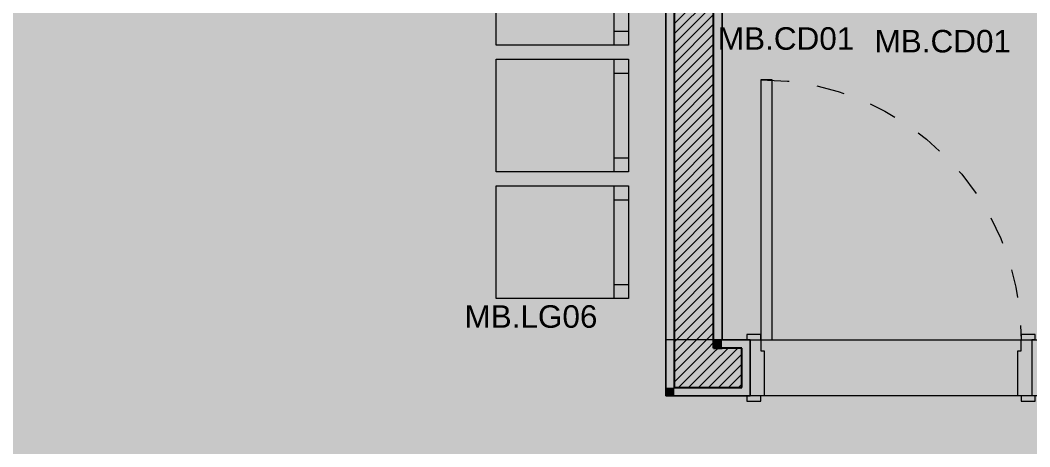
# Model space of a CAD drawing. Header units: metres. Extents: x -77 to 21.6, y -70.6 to -27.7.
# Drawn here: x -56.307 to -52.721, y -51.032 to -49.516 of the extents above; entities that cross this region are included whole.
import ezdxf

# ---------------------------------------------------------------- set-up
doc = ezdxf.new("R2010")
doc.units = ezdxf.units.M
doc.header["$MEASUREMENT"] = 0
doc.linetypes.add('Dashed', pattern=[0.07, 0.045, -0.025])
for name, color, linetype in [('Concreto moldado in loco_Pilares.IFC Model', 7, 'Continuous'), ('MOBILIÁRIO', 7, 'Continuous'), ('NOTAS-LAYOUT.EXEC', 7, 'Continuous'), ('PAREDE CONSTRUIR', 7, 'Continuous'), ('Portas Archicad', 7, 'Continuous')]:
    doc.layers.add(name, color=color, linetype=linetype)
for name, color, linetype, lineweight in [('Concreto moldado in loco_Pilares.IFC Model_Caneta_No__241', 7, 'Continuous', 13), ('Concreto moldado in loco_Pilares.IFC Model_Caneta_No__4', 7, 'Continuous', 20), ('MOBILIÁRIO_Caneta_No__96', 252, 'Continuous', 0), ('NOTAS-LAYOUT.EXEC_Caneta_No__99', 7, 'Continuous', 20), ('PAREDE CONSTRUIR_Caneta_No__241', 7, 'Continuous', 13), ('PAREDE CONSTRUIR_Caneta_No__3', 7, 'Continuous', 25), ('Portas Archicad_Caneta_No__241', 7, 'Continuous', 13)]:
    doc.layers.add(name, color=color, linetype=linetype, lineweight=lineweight)
for name, color, linetype, lineweight, true_color in [('LAJES.EST_Caneta_No__18', 7, 'Continuous', 0, 0xdfdfdf), ('LAJES.EST_Caneta_No__254', 7, 'Continuous', 0, 0xd1c9ad), ('Portas Archicad_Caneta_No__9', 7, 'Continuous', 5, 0x020202), ('Portas Archicad_Caneta_No__97', 7, 'Continuous', 5, 0x6b6b6b), ('ZONA_Caneta_No__56', 7, 'Continuous', 0, 0xffe495)]:
    doc.layers.add(name, color=color, linetype=linetype, lineweight=lineweight, true_color=true_color)
doc.styles.add('GENERATED_STYLE_1', font='arial.ttf')
pattern_1 = [(45, (0, 0), (-0.0176776695, 0.0176776695), [])]

# ---------------------------------------------------------------- blocks, each defined once
blk = doc.blocks.new('Door 26_3')
at = {"layer": 'Portas Archicad', "linetype": 'Continuous', "lineweight": 0, "true_color": 0xffffff}
for points in [[(0.462, 0.924), (0.422, 0.924), (0.422, 0), (0.462, 0)], [(-0.462, 0), (-0.462, 0.019), (-0.512, 0.019), (-0.512, 0)], [(-0.45, -0.2), (-0.45, -0.04), (-0.462, -0.04), (-0.462, 0), (-0.5, 0), (-0.5, -0.2)], [(0.5, -0.2), (0.5, 0), (0.462, 0), (0.462, -0.04), (0.45, -0.04), (0.45, -0.2)], [(0.462, 0.019), (0.462, 0), (0.512, 0), (0.512, 0.019)], [(-0.462, -0.219), (-0.462, -0.2), (-0.512, -0.2), (-0.512, -0.219)], [(0.462, -0.2), (0.462, -0.219), (0.512, -0.219), (0.512, -0.2)]]:
    blk.add_hatch(color=7, dxfattribs=at).paths.add_polyline_path(points)
at = {"layer": 'Portas Archicad_Caneta_No__241', "color": 7, "linetype": 'Continuous', "lineweight": 13}
for p, q in [((-0.512, 0), (-0.5, 0)), ((-0.512, 0), (-0.5, 0)), ((-0.5, 0), (-0.5, -0.03)), ((-0.5, 0), (-0.5, -0.03)), ((0.5, 0), (0.5, -0.03)), ((0.5, 0), (0.5, -0.03)), ((0.5, 0), (0.512, 0)), ((0.5, 0), (0.512, 0)), ((-0.5, -0.03), (-0.5, -0.17)), ((-0.5, -0.03), (-0.5, -0.17)), ((-0.5, -0.03), (-0.5, -0.17)), ((-0.5, -0.03), (-0.5, -0.17)), ((0.5, -0.03), (0.5, -0.17)), ((0.5, -0.03), (0.5, -0.17)), ((0.5, -0.03), (0.5, -0.17)), ((0.5, -0.03), (0.5, -0.17)), ((-0.5, -0.17), (-0.5, -0.2)), ((-0.5, -0.17), (-0.5, -0.2)), ((-0.5, -0.17), (-0.5, -0.2)), ((-0.5, -0.17), (-0.5, -0.2)), ((0.5, -0.17), (0.5, -0.2)), ((0.5, -0.17), (0.5, -0.2)), ((0.5, -0.17), (0.5, -0.2)), ((0.5, -0.17), (0.5, -0.2)), ((-0.512, -0.2), (-0.5, -0.2)), ((-0.512, -0.2), (-0.5, -0.2)), ((0.5, -0.2), (0.512, -0.2)), ((0.5, -0.2), (0.512, -0.2))]:
    blk.add_line(p, q, dxfattribs=at)
at = {"layer": 'Portas Archicad_Caneta_No__9', "color": 18, "linetype": 'Continuous', "lineweight": 5, "true_color": 0x020202}
for p, q in [((0.422, 0), (0.422, 0.924)), ((0.422, 0.924), (0.462, 0.924)), ((0.462, 0.924), (0.462, 0)), ((-0.512, 0), (-0.512, 0.019)), ((-0.512, 0.019), (-0.462, 0.019)), ((-0.462, 0), (-0.512, 0)), ((-0.462, 0), (-0.5, 0)), ((-0.5, 0), (-0.5, -0.2)), ((-0.462, 0.019), (-0.462, 0)), ((-0.462, -0.04), (-0.462, 0)), ((0.462, 0), (0.422, 0)), ((0.462, 0.019), (0.512, 0.019)), ((0.462, 0), (0.462, 0.019)), ((0.512, 0), (0.462, 0)), ((0.5, 0), (0.462, 0)), ((0.462, 0), (0.462, -0.04)), ((0.5, -0.2), (0.5, 0)), ((0.512, 0.019), (0.512, 0)), ((-0.45, -0.04), (-0.462, -0.04)), ((-0.45, -0.2), (-0.45, -0.04)), ((0.462, -0.04), (0.45, -0.04)), ((0.45, -0.04), (0.45, -0.2)), ((-0.512, -0.219), (-0.512, -0.2)), ((-0.512, -0.2), (-0.462, -0.2)), ((-0.5, -0.2), (-0.45, -0.2)), ((-0.462, -0.2), (-0.462, -0.219)), ((0.45, -0.2), (0.5, -0.2)), ((0.462, -0.2), (0.512, -0.2)), ((0.462, -0.219), (0.462, -0.2)), ((0.512, -0.2), (0.512, -0.219)), ((-0.462, -0.219), (-0.512, -0.219)), ((0.512, -0.219), (0.462, -0.219))]:
    blk.add_line(p, q, dxfattribs=at)
at = {"layer": 'Portas Archicad_Caneta_No__97', "color": 251, "linetype": 'Dashed', "lineweight": 5, "true_color": 0x6b6b6b}
blk.add_arc((0.462, 0), 0.924, 90, 180, dxfattribs=at)
blk = doc.blocks.new('Chair Layout 26[14]_6', base_point=(-54.1468, -50.5049))
at = {"layer": 'MOBILIÁRIO_Caneta_No__96', "color": 252, "linetype": 'Continuous', "lineweight": 0}
for p, q in [((-54.1968, -48.2549), (-54.1968, -47.8549)), ((-54.1968, -47.9049), (-54.1468, -47.9049)), ((-54.1968, -48.2049), (-54.1468, -48.2049)), ((-54.1968, -48.7049), (-54.1968, -48.3049)), ((-54.1968, -48.3549), (-54.1468, -48.3549)), ((-54.1968, -48.6549), (-54.1468, -48.6549)), ((-54.1968, -49.1549), (-54.1968, -48.7549)), ((-54.1968, -48.8049), (-54.1468, -48.8049)), ((-54.1968, -49.1049), (-54.1468, -49.1049)), ((-54.1968, -49.6049), (-54.1968, -49.2049)), ((-54.1968, -49.2549), (-54.1468, -49.2549)), ((-54.1968, -49.5549), (-54.1468, -49.5549)), ((-54.1968, -50.0549), (-54.1968, -49.6549)), ((-54.1968, -49.7049), (-54.1468, -49.7049)), ((-54.1968, -50.0049), (-54.1468, -50.0049)), ((-54.1968, -50.5049), (-54.1968, -50.1049)), ((-54.1968, -50.1549), (-54.1468, -50.1549)), ((-54.1968, -50.4549), (-54.1468, -50.4549))]:
    blk.add_line(p, q, dxfattribs=at)
at = {"layer": 'MOBILIÁRIO_Caneta_No__96', "color": 252, "linetype": 'Continuous', "lineweight": 0, "flags": 128}
for points in [[(-54.6168, -48.2549), (-54.6168, -47.8549), (-54.1468, -47.8549), (-54.1468, -48.2549)], [(-54.6168, -48.7049), (-54.6168, -48.3049), (-54.1468, -48.3049), (-54.1468, -48.7049)], [(-54.6168, -49.1549), (-54.6168, -48.7549), (-54.1468, -48.7549), (-54.1468, -49.1549)], [(-54.6168, -49.6049), (-54.6168, -49.2049), (-54.1468, -49.2049), (-54.1468, -49.6049)], [(-54.6168, -50.0549), (-54.6168, -49.6549), (-54.1468, -49.6549), (-54.1468, -50.0549)], [(-54.6168, -50.5049), (-54.6168, -50.1049), (-54.1468, -50.1049), (-54.1468, -50.5049)]]:
    blk.add_lwpolyline(points, close=True, dxfattribs=at)
blk = doc.blocks.new('Label_98_6', base_point=(-52.6747, -49.6625))
at = {"layer": 'NOTAS-LAYOUT.EXEC_Caneta_No__99', "color": 7, "lineweight": 20, "insert": (-52.9175, -49.5507), "char_height": 0.08, "attachment_point": 2, "style": 'GENERATED_STYLE_1'}
blk.add_mtext('\\A1;{\\pqc;\\pt0,99;\\fArial|b0|i0|c0|p0;\\W1.000000;MB.CD01\\fArial|b0|i0|c0|p0;\\W1.000000;\\A1{\\H.66x;\\S^  ;}\\fArial|b0|i0|c0|p0;\\W1.000000;\\fArial|b0|i0|c0|p0;\\W1.000000;\\A1{\\H.66x;\\S^  ;}\\fArial|b0|i0|c0|p0;\\W1.000000;\\fArial|b0|i0|c0|p0;\\W1.000000;\\fArial|b0|i0|c0|p0;\\W1.000000;\\fArial|b0|i0|c0|p0;\\W1.000000;\\fArial|b0|i0|c0|p0;\\W1.000000;\\fArial|b0|i0|c0|p0;\\W1.000000;\\fArial|b0|i0|c0|p0;\\W1.000000;\\A1{\\H.66x;\\S^  ;}\\fArial|b0|i0|c0|p0;\\W1.000000;\\fArial|b0|i0|c0|p0;\\W1.000000;\\A1{\\H.66x;\\S^  ;}\\fArial|b0|i0|c0|p0;\\W1.000000;\\fArial|b0|i0|c0|p0;\\W1.000000;\\fArial|b0|i0|c0|p0;\\W1.000000;\\fArial|b0|i0|c0|p0;\\W1.000000;\\fArial|b0|i0|c0|p0;\\W1.000000;\\fArial|b0|i0|c0|p0;\\W1.000000;\\fArial|b0|i0|c0|p0;\\W1.000000;\\A1{\\H.66x;\\S^  ;}\\fArial|b0|i0|c0|p0;\\W1.000000;\\fArial|b0|i0|c0|p0;\\W1.000000;\\A1{\\H.66x;\\S^  ;}\\fArial|b0|i0|c0|p0;\\W1.000000;\\fArial|b0|i0|c0|p0;\\W1.000000;\\fArial|b0|i0|c0|p0;\\W1.000000;\\fArial|b0|i0|c0|p0;\\W1.000000;\\fArial|b0|i0|c0|p0;\\W1.000000;\\fArial|b0|i0|c0|p0;\\W1.000000;\\fArial|b0|i0|c0|p0;\\W1.000000;\\A1{\\H.66x;\\S^  ;}\\fArial|b0|i0|c0|p0;\\W1.000000;\\fArial|b0|i0|c0|p0;\\W1.000000;\\A1{\\H.66x;\\S^  ;}\\fArial|b0|i0|c0|p0;\\W1.000000;\\fArial|b0|i0|c0|p0;\\W1.000000;\\fArial|b0|i0|c0|p0;\\W1.000000;\\fArial|b0|i0|c0|p0;\\W1.000000;\\fArial|b0|i0|c0|p0;\\W1.000000;\\fArial|b0|i0|c0|p0;\\W1.000000;\\fArial|b0|i0|c0|p0;\\W1.000000;\\A1{\\H.66x;\\S^  ;}\\fArial|b0|i0|c0|p0;\\W1.000000;\\fArial|b0|i0|c0|p0;\\W1.000000;\\A1{\\H.66x;\\S^  ;}\\fArial|b0|i0|c0|p0;\\W1.000000;\\fArial|b0|i0|c0|p0;\\W1.000000;\\fArial|b0|i0|c0|p0;\\W1.000000;\\fArial|b0|i0|c0|p0;\\W1.000000;\\fArial|b0|i0|c0|p0;\\W1.000000;\\fArial|b0|i0|c0|p0;\\W1.000000;\\fArial|b0|i0|c0|p0;\\W1.000000;\\A1{\\H.66x;\\S^  ;}\\fArial|b0|i0|c0|p0;\\W1.000000;}', dxfattribs=at)
blk = doc.blocks.new('Label_99_6', base_point=(-53.2311, -49.653))
at = {"layer": 'NOTAS-LAYOUT.EXEC_Caneta_No__99', "color": 7, "lineweight": 20, "insert": (-53.4739, -49.5412), "char_height": 0.08, "attachment_point": 2, "style": 'GENERATED_STYLE_1'}
blk.add_mtext('\\A1;{\\pqc;\\pt0,99;\\fArial|b0|i0|c0|p0;\\W1.000000;MB.CD01\\fArial|b0|i0|c0|p0;\\W1.000000;\\A1{\\H.66x;\\S^  ;}\\fArial|b0|i0|c0|p0;\\W1.000000;\\fArial|b0|i0|c0|p0;\\W1.000000;\\A1{\\H.66x;\\S^  ;}\\fArial|b0|i0|c0|p0;\\W1.000000;\\fArial|b0|i0|c0|p0;\\W1.000000;\\fArial|b0|i0|c0|p0;\\W1.000000;\\fArial|b0|i0|c0|p0;\\W1.000000;\\fArial|b0|i0|c0|p0;\\W1.000000;\\fArial|b0|i0|c0|p0;\\W1.000000;\\fArial|b0|i0|c0|p0;\\W1.000000;\\A1{\\H.66x;\\S^  ;}\\fArial|b0|i0|c0|p0;\\W1.000000;\\fArial|b0|i0|c0|p0;\\W1.000000;\\A1{\\H.66x;\\S^  ;}\\fArial|b0|i0|c0|p0;\\W1.000000;\\fArial|b0|i0|c0|p0;\\W1.000000;\\fArial|b0|i0|c0|p0;\\W1.000000;\\fArial|b0|i0|c0|p0;\\W1.000000;\\fArial|b0|i0|c0|p0;\\W1.000000;\\fArial|b0|i0|c0|p0;\\W1.000000;\\fArial|b0|i0|c0|p0;\\W1.000000;\\A1{\\H.66x;\\S^  ;}\\fArial|b0|i0|c0|p0;\\W1.000000;\\fArial|b0|i0|c0|p0;\\W1.000000;\\A1{\\H.66x;\\S^  ;}\\fArial|b0|i0|c0|p0;\\W1.000000;\\fArial|b0|i0|c0|p0;\\W1.000000;\\fArial|b0|i0|c0|p0;\\W1.000000;\\fArial|b0|i0|c0|p0;\\W1.000000;\\fArial|b0|i0|c0|p0;\\W1.000000;\\fArial|b0|i0|c0|p0;\\W1.000000;\\fArial|b0|i0|c0|p0;\\W1.000000;\\A1{\\H.66x;\\S^  ;}\\fArial|b0|i0|c0|p0;\\W1.000000;\\fArial|b0|i0|c0|p0;\\W1.000000;\\A1{\\H.66x;\\S^  ;}\\fArial|b0|i0|c0|p0;\\W1.000000;\\fArial|b0|i0|c0|p0;\\W1.000000;\\fArial|b0|i0|c0|p0;\\W1.000000;\\fArial|b0|i0|c0|p0;\\W1.000000;\\fArial|b0|i0|c0|p0;\\W1.000000;\\fArial|b0|i0|c0|p0;\\W1.000000;\\fArial|b0|i0|c0|p0;\\W1.000000;\\A1{\\H.66x;\\S^  ;}\\fArial|b0|i0|c0|p0;\\W1.000000;\\fArial|b0|i0|c0|p0;\\W1.000000;\\A1{\\H.66x;\\S^  ;}\\fArial|b0|i0|c0|p0;\\W1.000000;\\fArial|b0|i0|c0|p0;\\W1.000000;\\fArial|b0|i0|c0|p0;\\W1.000000;\\fArial|b0|i0|c0|p0;\\W1.000000;\\fArial|b0|i0|c0|p0;\\W1.000000;\\fArial|b0|i0|c0|p0;\\W1.000000;\\fArial|b0|i0|c0|p0;\\W1.000000;\\A1{\\H.66x;\\S^  ;}\\fArial|b0|i0|c0|p0;\\W1.000000;}', dxfattribs=at)
blk = doc.blocks.new('Label_126_6', base_point=(-54.6168, -50.5049))
at = {"layer": 'NOTAS-LAYOUT.EXEC_Caneta_No__99', "color": 7, "lineweight": 20, "insert": (-54.38, -50.5292), "char_height": 0.08, "attachment_point": 2, "style": 'GENERATED_STYLE_1'}
blk.add_mtext('\\A1;{\\pqc;\\pt0,99;\\fArial|b0|i0|c0|p0;\\W1.000000;MB.LG06\\fArial|b0|i0|c0|p0;\\W1.000000;\\A1{\\H.66x;\\S^  ;}\\fArial|b0|i0|c0|p0;\\W1.000000;\\fArial|b0|i0|c0|p0;\\W1.000000;\\A1{\\H.66x;\\S^  ;}\\fArial|b0|i0|c0|p0;\\W1.000000;\\fArial|b0|i0|c0|p0;\\W1.000000;\\fArial|b0|i0|c0|p0;\\W1.000000;\\fArial|b0|i0|c0|p0;\\W1.000000;\\fArial|b0|i0|c0|p0;\\W1.000000;\\fArial|b0|i0|c0|p0;\\W1.000000;\\fArial|b0|i0|c0|p0;\\W1.000000;\\A1{\\H.66x;\\S^  ;}\\fArial|b0|i0|c0|p0;\\W1.000000;\\fArial|b0|i0|c0|p0;\\W1.000000;\\A1{\\H.66x;\\S^  ;}\\fArial|b0|i0|c0|p0;\\W1.000000;\\fArial|b0|i0|c0|p0;\\W1.000000;\\fArial|b0|i0|c0|p0;\\W1.000000;\\fArial|b0|i0|c0|p0;\\W1.000000;\\fArial|b0|i0|c0|p0;\\W1.000000;\\fArial|b0|i0|c0|p0;\\W1.000000;\\fArial|b0|i0|c0|p0;\\W1.000000;\\A1{\\H.66x;\\S^  ;}\\fArial|b0|i0|c0|p0;\\W1.000000;\\fArial|b0|i0|c0|p0;\\W1.000000;\\A1{\\H.66x;\\S^  ;}\\fArial|b0|i0|c0|p0;\\W1.000000;\\fArial|b0|i0|c0|p0;\\W1.000000;\\fArial|b0|i0|c0|p0;\\W1.000000;\\fArial|b0|i0|c0|p0;\\W1.000000;\\fArial|b0|i0|c0|p0;\\W1.000000;\\fArial|b0|i0|c0|p0;\\W1.000000;\\fArial|b0|i0|c0|p0;\\W1.000000;\\A1{\\H.66x;\\S^  ;}\\fArial|b0|i0|c0|p0;\\W1.000000;\\fArial|b0|i0|c0|p0;\\W1.000000;\\A1{\\H.66x;\\S^  ;}\\fArial|b0|i0|c0|p0;\\W1.000000;\\fArial|b0|i0|c0|p0;\\W1.000000;\\fArial|b0|i0|c0|p0;\\W1.000000;\\fArial|b0|i0|c0|p0;\\W1.000000;\\fArial|b0|i0|c0|p0;\\W1.000000;\\fArial|b0|i0|c0|p0;\\W1.000000;\\fArial|b0|i0|c0|p0;\\W1.000000;\\A1{\\H.66x;\\S^  ;}\\fArial|b0|i0|c0|p0;\\W1.000000;\\fArial|b0|i0|c0|p0;\\W1.000000;\\A1{\\H.66x;\\S^  ;}\\fArial|b0|i0|c0|p0;\\W1.000000;\\fArial|b0|i0|c0|p0;\\W1.000000;\\fArial|b0|i0|c0|p0;\\W1.000000;\\fArial|b0|i0|c0|p0;\\W1.000000;\\fArial|b0|i0|c0|p0;\\W1.000000;\\fArial|b0|i0|c0|p0;\\W1.000000;\\fArial|b0|i0|c0|p0;\\W1.000000;\\A1{\\H.66x;\\S^  ;}\\fArial|b0|i0|c0|p0;\\W1.000000;}', dxfattribs=at)

msp = doc.modelspace()

# ---------------------------------------------------------------- hatches: boundary and pattern name
at = {"layer": 'Concreto moldado in loco_Pilares.IFC Model', "linetype": 'Continuous', "lineweight": 0, "true_color": 0x000000}
msp.add_hatch(color=18, dxfattribs=at).paths.add_polyline_path([(-54.014, -50.6516), (-54.014, -50.8516), (-53.714, -50.8516), (-53.714, -50.6516)])
at = {"layer": 'LAJES.EST_Caneta_No__18', "linetype": 'Continuous', "lineweight": 0, "true_color": 0xdfdfdf}
h = msp.add_hatch(dxfattribs=at)
h.set_pattern_fill('Piso_Externo__0006', color=254, style=0, pattern_type=2)
h.set_pattern_definition([(45, (0, 0.6), (-0.1909188, 0.1909188), [0, -0.18, 0, -0.27]), (110, (0.6, 0.6), (0.253717, 0.09234544), [0, -0.132, 0, -0.228])])
h.paths.add_polyline_path([(-76.514, -65.1016), (-73.814, -65.1016, -0.414214), (-75.814, -67.1016), (-66.814, -67.1016, -0.414214), (-68.814, -65.1016), (-68.814, -62.301), (-68.814, -45.4002, -0.414214), (-66.514, -43.1002), (-65.914, -43.1002), (-65.914, -42.3002), (-66.514, -42.3002), (-66.514, -38.2041), (-65.114, -38.2041), (-65.114, -36.7038), (-66.514, -36.7038), (-66.514, -32.5997), (-65.114, -32.5997), (-56.714, -32.5997), (-53.814, -32.5997), (-44.014, -32.5997), (-44.014, -42.3002), (-53.814, -42.3002), (-53.814, -47.1002), (-44.014, -47.1002), (-44.014, -50.8516), (-45.6136, -50.8516), (-45.6136, -52.3506), (-44.014, -52.3506), (-44.014, -60.3006), (-48.9163, -60.3006), (-48.9163, -61.1006), (-44.3609, -61.1006), (-44.3609, -67.1016), (-44.014, -67.1016), (-41.514, -67.1016), (-41.514, -28.1016), (-41.714, -28.1016), (-41.714, -60.3006), (-43.014, -60.3006), (-43.014, -30.0016), (-66.514, -30.0016), (-66.514, -28.1016), (-76.514, -28.1016)])
h.paths.add_polyline_path([(-73.814, -45.1016), (-76.314, -45.1016), (-76.314, -43.0892), (-75.7984, -43.0908, -0.414214), (-73.8139, -45.0876)], flags=0)
h.paths.add_polyline_path([(-73.814, -45.5846, -0.009328), (-73.814, -45.6604)], flags=0)
h.paths.add_polyline_path([(-52.814, -46.3002), (-52.814, -43.1002), (-44.014, -43.1002), (-44.014, -46.3002)], flags=0)
h.paths.add_polyline_path([(-67.714, -34.1), (-76.314, -34.1), (-76.314, -32.5997), (-67.714, -32.5997)], flags=0)
at = {"layer": 'LAJES.EST_Caneta_No__254', "linetype": 'Continuous', "lineweight": 0, "true_color": 0xd1c9ad}
h = msp.add_hatch(dxfattribs=at)
h.set_pattern_fill('Haie_OD_0006', color=9, style=0, pattern_type=2)
h.set_pattern_definition([(45, (0, 0.5), (-0.159099, 0.159099), [0, -0.15, 0, -0.225]), (110, (0.5, 0.5), (0.21143084, 0.07695453), [0, -0.11, 0, -0.19])])
h.paths.add_polyline_path([(-65.114, -47.1002), (-66.514, -47.1002), (-66.514, -60.3006), (-56.514, -60.3006), (-44.014, -60.3006), (-44.014, -56.6006), (-50.5957, -56.6006), (-50.5957, -54.2479), (-52.6157, -54.2479), (-52.6157, -52.5506), (-50.5957, -52.5506), (-45.6136, -52.5506), (-45.6136, -50.8516), (-44.014, -50.8516), (-44.014, -47.1002), (-53.814, -47.1002), (-53.814, -42.3002), (-44.014, -42.3002), (-44.014, -37.1002), (-51.174, -37.1002), (-51.174, -32.5997), (-53.814, -32.5997), (-56.714, -32.5997), (-58.7637, -32.5997), (-58.7637, -34.9038), (-63.464, -34.9038), (-63.464, -36.5038), (-65.114, -36.5038), (-65.114, -38.4037), (-63.464, -38.4037), (-63.464, -42.1002), (-65.114, -42.1002), (-65.114, -42.3002)])
h.paths.add_polyline_path([(-60.5596, -42.1002), (-60.5596, -38.4037), (-58.8637, -38.4037), (-58.8637, -42.1002)], flags=0)
h.paths.add_polyline_path([(-59.064, -48.7001), (-59.064, -47.3002), (-56.714, -47.3002), (-56.714, -48.7001)], flags=0)
at = {"layer": 'PAREDE CONSTRUIR', "linetype": 'Continuous', "lineweight": 0, "true_color": 0xffffff}
for points in [[(-54.014, -50.8216), (-53.984, -50.8216), (-53.984, -47.1002), (-54.014, -47.1002)], [(-53.814, -50.6516), (-53.814, -47.3002), (-53.844, -47.3002), (-53.844, -50.6516)], [(-53.814, -50.6516), (-53.844, -50.6816), (-53.814, -50.6816)], [(-53.844, -50.6516), (-53.844, -50.6816), (-53.814, -50.6516)], [(-53.814, -50.6816), (-53.714, -50.6816), (-53.714, -50.6516), (-53.814, -50.6516)], [(-53.744, -50.8216), (-53.714, -50.8516), (-53.714, -50.6816), (-53.744, -50.6816)], [(-54.014, -50.8516), (-53.984, -50.8516), (-53.984, -50.8216)], [(-54.014, -50.8216), (-54.014, -50.8516), (-53.984, -50.8216)], [(-53.984, -50.8516), (-53.714, -50.8516), (-53.744, -50.8216), (-53.984, -50.8216)]]:
    msp.add_hatch(color=7, dxfattribs=at).paths.add_polyline_path(points)
at = {"layer": 'PAREDE CONSTRUIR', "linetype": 'Continuous', "lineweight": 0, "true_color": 0x000000}
h = msp.add_hatch(dxfattribs=at)
h.set_pattern_fill('common_brick_0006', color=18, style=0, pattern_type=2)
h.set_pattern_definition(pattern_1)
h.paths.add_polyline_path([(-53.844, -50.6816), (-53.844, -47.2702), (-53.984, -47.2702), (-53.984, -50.6816)])
h = msp.add_hatch(dxfattribs=at)
h.set_pattern_fill('common_brick_0006', color=18, style=0, pattern_type=2)
h.set_pattern_definition(pattern_1)
h.paths.add_polyline_path([(-53.844, -50.6816), (-53.984, -50.8216), (-53.844, -50.8216)])
h = msp.add_hatch(dxfattribs=at)
h.set_pattern_fill('common_brick_0006', color=18, style=0, pattern_type=2)
h.set_pattern_definition(pattern_1)
h.paths.add_polyline_path([(-53.984, -50.6816), (-53.984, -50.8216), (-53.844, -50.6816)])
h = msp.add_hatch(dxfattribs=at)
h.set_pattern_fill('common_brick_0006', color=18, style=0, pattern_type=2)
h.set_pattern_definition(pattern_1)
h.paths.add_polyline_path([(-53.844, -50.8216), (-53.744, -50.8216), (-53.744, -50.6816), (-53.844, -50.6816)])

# ---------------------------------------------------------------- linework, layer by layer
at = {"layer": 'Concreto moldado in loco_Pilares.IFC Model_Caneta_No__241', "color": 7, "linetype": 'Continuous', "lineweight": 13, "flags": 128}
msp.add_lwpolyline([(-54.014, -50.6516), (-54.014, -50.8516), (-53.714, -50.8516), (-53.714, -50.6516)], close=True, dxfattribs=at)
at = {"layer": 'Concreto moldado in loco_Pilares.IFC Model_Caneta_No__4', "color": 7, "linetype": 'Continuous', "lineweight": 20, "flags": 128}
msp.add_lwpolyline([(-54.014, -50.6516), (-54.014, -50.8516), (-53.714, -50.8516), (-53.714, -50.6516)], close=True, dxfattribs=at)
at = {"layer": 'PAREDE CONSTRUIR_Caneta_No__241', "color": 7, "linetype": 'Continuous', "lineweight": 13}
for p, q in [((-53.714, -50.6516), (-53.726, -50.6516)), ((-53.714, -50.6516), (-53.714, -50.6816)), ((-53.714, -50.6816), (-53.714, -50.8216)), ((-53.714, -50.6816), (-53.714, -50.8216)), ((-53.714, -50.8216), (-53.714, -50.8516)), ((-53.714, -50.8216), (-53.714, -50.8516)), ((-53.714, -50.8516), (-53.726, -50.8516))]:
    msp.add_line(p, q, dxfattribs=at)
at = {"layer": 'PAREDE CONSTRUIR_Caneta_No__241', "color": 7, "linetype": 'Continuous', "lineweight": 13, "flags": 128}
for points in [[(-54.014, -47.1002), (-54.014, -50.8516)], [(-53.814, -50.6516), (-53.814, -47.3002)], [(-53.714, -50.6516), (-53.814, -50.6516)], [(-54.014, -50.8516), (-53.984, -50.8516)], [(-53.984, -50.8516), (-53.714, -50.8516)]]:
    msp.add_lwpolyline(points, dxfattribs=at)
at = {"layer": 'PAREDE CONSTRUIR_Caneta_No__3', "color": 7, "linetype": 'Continuous', "lineweight": 25}
for p, q in [((-53.984, -47.2702), (-53.984, -50.6816)), ((-53.844, -50.6816), (-53.844, -47.2702)), ((-53.984, -50.6816), (-53.984, -50.8216)), ((-53.844, -50.6816), (-53.814, -50.6816)), ((-53.844, -50.6816), (-53.814, -50.6816)), ((-53.744, -50.6816), (-53.814, -50.6816)), ((-53.744, -50.8216), (-53.744, -50.6816)), ((-53.984, -50.8216), (-53.844, -50.8216)), ((-53.984, -50.8216), (-53.844, -50.8216)), ((-53.844, -50.8216), (-53.744, -50.8216))]:
    msp.add_line(p, q, dxfattribs=at)
at = {"layer": 'ZONA_Caneta_No__56', "color": 41, "linetype": 'Continuous', "lineweight": 0, "true_color": 0xffe495, "flags": 128}
for points in [[(-64.914, -36.7038), (-64.914, -38.2037), (-56.514, -38.2037), (-56.514, -52.5506), (-62.614, -52.5506), (-62.614, -54.0506), (-56.514, -54.0506), (-56.514, -56.6006), (-54.014, -56.6006), (-54.014, -52.3506), (-45.8136, -52.3506), (-45.8136, -50.8516), (-54.014, -50.8516), (-54.014, -36.7038), (-56.514, -36.7038)], [(-50.7157, -47.3002), (-53.814, -47.3002), (-53.814, -50.6516), (-50.7157, -50.6516)]]:
    msp.add_lwpolyline(points, close=True, dxfattribs=at)

# ---------------------------------------------------------------- block references
at = {"layer": 'MOBILIÁRIO', "color": 252, "linetype": 'Continuous', "lineweight": 0}
msp.add_blockref('Chair Layout 26[14]_6', (-54.1468, -50.5049), dxfattribs=at)
at = {"layer": 'NOTAS-LAYOUT.EXEC', "color": 251, "linetype": 'Continuous', "lineweight": 5, "true_color": 0x6b6b6b}
for name, p in [('Label_99_6', (-53.2311, -49.653)), ('Label_98_6', (-52.6747, -49.6625)), ('Label_126_6', (-54.6168, -50.5049))]:
    msp.add_blockref(name, p, dxfattribs=at)
at = {"layer": 'Portas Archicad', "color": 252, "linetype": 'Continuous', "lineweight": 0, "xscale": -1}
msp.add_blockref('Door 26_3', (-53.214, -50.6516), dxfattribs=at)

doc.saveas('drawing.dxf')
